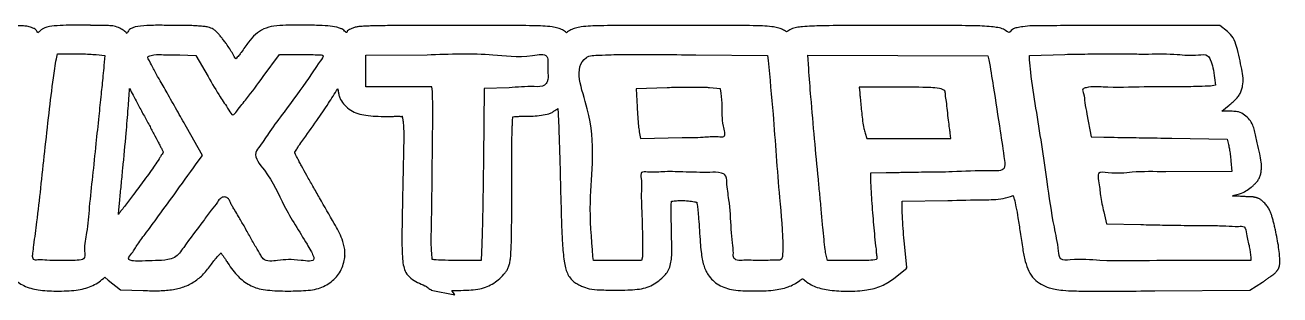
# Model space of a CAD drawing. Extents: x 3 to 110, y 3 to 131.
# Drawn here: x 47.33 to 72.89, y 45.53 to 51.03 of the extents above; entities that cross this region are included whole.
import ezdxf

# ---------------------------------------------------------------- set-up
doc = ezdxf.new("R2010")
doc.units = 0
doc.layers.add('engravings', color=7, linetype='CONTINUOUS')

msp = doc.modelspace()

# ---------------------------------------------------------------- linework, layer by layer
at = {"layer": 'engravings', "color": 1}
for p, q in [((47.517512, 50.95559), (47.513896, 50.95559)), ((48.667312, 51.028454), (48.502982, 51.024318)), ((48.667312, 51.018635), (48.667312, 51.028454)), ((48.667312, 51.028454), (48.667312, 51.028454)), ((56.120606, 51.021736), (55.926817, 51.021736)), ((71.667459, 51.0176), (69.585416, 51.0176)), ((71.820423, 50.899263), (71.667459, 51.0176)), ((47.96968, 50.338574), (47.995519, 50.44451)), ((47.995519, 50.44451), (48.298861, 50.44451)), ((47.995519, 50.44451), (47.995519, 50.44451)), ((48.778935, 50.425907), (48.956184, 50.408336)), ((48.956184, 50.408336), (48.939132, 50.206798)), ((50.484772, 50.421256), (50.813435, 50.410921)), ((50.813435, 50.410921), (51.059415, 49.982005)), ((52.181828, 49.977873), (52.51514, 50.430556)), ((52.51514, 50.430556), (52.946122, 50.430556)), ((52.51514, 50.430556), (52.51514, 50.430556)), ((54.270071, 50.416605), (55.519608, 50.422807)), ((54.270071, 50.091043), (54.270071, 50.416605)), ((55.519608, 50.422807), (55.519608, 50.422807)), ((59.219642, 50.423322), (59.219642, 50.423838)), ((59.219642, 50.423838), (59.219642, 50.423838)), ((60.995242, 50.422288), (62.45045, 50.408852)), ((62.45045, 50.408852), (62.465436, 50.307051)), ((63.275207, 50.417639), (65.109203, 50.410921)), ((63.292259, 50.141687), (63.275207, 50.417639)), ((63.275207, 50.417639), (63.275207, 50.417639)), ((65.109203, 50.410921), (66.943715, 50.403169)), ((66.943715, 50.403169), (66.963353, 50.31842)), ((67.788625, 50.410403), (68.507445, 50.431591)), ((67.788625, 50.322037), (67.788625, 50.410403)), ((69.268638, 50.440375), (69.268638, 50.440375)), ((70.216386, 50.436758), (70.216386, 50.437793)), ((54.270071, 49.766), (54.270071, 50.091043)), ((71.559972, 49.951517), (71.575993, 49.803721)), ((49.461581, 49.737059), (49.461581, 49.737059)), ((54.942382, 49.766), (54.270071, 49.766)), ((55.614175, 49.766), (54.942382, 49.766)), ((55.630712, 49.670914), (55.614175, 49.766)), ((56.685944, 49.732408), (56.668892, 48.312858)), ((57.193407, 49.749979), (56.685944, 49.732408)), ((60.411814, 49.749979), (59.77878, 49.729826)), ((59.77878, 49.729826), (59.796867, 49.360856)), ((60.924963, 49.758247), (60.924963, 49.758247)), ((61.494436, 49.730342), (61.269644, 49.749979)), ((61.508391, 49.641976), (61.494436, 49.730342)), ((64.31907, 49.765481), (64.330955, 49.645074)), ((64.973294, 49.765481), (64.31907, 49.765481)), ((64.31907, 49.765481), (64.31907, 49.765481)), ((71.575993, 49.803721), (71.475739, 49.785118)), ((71.705183, 49.276105), (71.854527, 49.394445)), ((68.959615, 49.209443), (69.042814, 48.747457)), ((50.944695, 48.371251), (50.618098, 48.948477)), ((59.841825, 48.853393), (59.869731, 48.712834)), ((64.439476, 48.827038), (64.479267, 48.718517)), ((66.18924, 48.718517), (66.174254, 48.824453)), ((59.869731, 48.712834), (60.714641, 48.732987)), ((64.479267, 48.718517), (65.334512, 48.718517)), ((65.334512, 48.718517), (66.18924, 48.718517)), ((69.042814, 48.747457), (69.302746, 48.743837)), ((70.688191, 48.722134), (71.813186, 48.704565)), ((71.813186, 48.704565), (71.843158, 48.591392)), ((50.819637, 48.198653), (50.944695, 48.371251)), ((71.891736, 48.262214), (71.910339, 48.045689)), ((64.868908, 48.015201), (64.551615, 48.011066)), ((64.551615, 48.011066), (64.551615, 47.8426)), ((71.910339, 48.045689), (70.563652, 48.035871)), ((55.02558, 47.751134), (55.02558, 47.747001)), ((65.19447, 47.441077), (66.125679, 47.452443)), ((65.19447, 47.349092), (65.19447, 47.441077)), ((69.300163, 47.21835), (69.355456, 46.978056)), ((69.355456, 46.978056), (70.054638, 46.961519)), ((56.635819, 46.561025), (56.620317, 46.228229)), ((65.290069, 46.08922), (65.236843, 46.63079)), ((53.845293, 46.446304), (53.845293, 46.449405)), ((53.845293, 46.340368), (53.845293, 46.343469)), ((57.228549, 46.389977), (57.228549, 46.393078)), ((58.912167, 46.228229), (58.897697, 46.308329)), ((59.905905, 46.301612), (59.888849, 46.228229)), ((63.672597, 46.228229), (63.646761, 46.334684)), ((72.29481, 46.291793), (72.29481, 46.228229)), ((72.881854, 46.331065), (72.881854, 46.334684)), ((55.627095, 46.250452), (55.626579, 46.250452)), ((56.620317, 46.228229), (56.138174, 46.229264)), ((59.399992, 46.228229), (58.912167, 46.228229)), ((59.888849, 46.228229), (59.399992, 46.228229)), ((64.176444, 46.228229), (63.672597, 46.228229)), ((65.026521, 45.863395), (65.290069, 46.073199)), ((65.290069, 46.073199), (65.285937, 46.08922)), ((65.285937, 46.08922), (65.290069, 46.08922)), ((72.29481, 46.228229), (70.383299, 46.228229)), ((72.828112, 46.013771), (72.828112, 46.017907)), ((48.927247, 45.86081), (48.957219, 45.8882)), ((48.957219, 45.8882), (49.025947, 45.830323)), ((49.025947, 45.830323), (49.274512, 45.631366)), ((72.277758, 45.620516), (72.533038, 45.789497)), ((72.533038, 45.789497), (72.537174, 45.789497)), ((49.274512, 45.631366), (49.740116, 45.615865)), ((55.475684, 45.715083), (55.482918, 45.707331)), ((55.482918, 45.707331), (55.487051, 45.710948)), ((55.604875, 45.626199), (56.087015, 45.526464)), ((56.087015, 45.526464), (56.021387, 45.617931)), ((58.664636, 45.706815), (58.664636, 45.703714)), ((70.34196, 45.608631), (72.277758, 45.620516))]:
    msp.add_line(p, q, dxfattribs=at)
for points, knots in [([(47.513896, 50.95559), (47.481833, 50.970746), (47.422071, 50.998996), (47.319584, 51.009679), (47.205593, 51.013643), (47.063262, 51.020516), (46.887355, 51.021101), (46.673065, 51.021211), (46.454668, 51.021444), (46.259967, 51.019081), (46.112574, 51.012684), (45.994671, 50.993247), (45.897918, 50.960729), (45.822936, 50.920228), (45.768995, 50.878573), (45.732372, 50.834545), (45.698089, 50.788953), (45.656373, 50.739227), (45.610619, 50.680597), (45.541013, 50.588431), (45.447643, 50.456886), (45.329583, 50.28504), (45.216303, 50.113153), (45.112054, 49.958061), (45.020187, 49.830247), (44.963037, 49.751998), (44.936274, 49.715356)], [0, 0, 0, 0, 0.10556, 0.196754, 0.305825, 0.448633, 0.623843, 0.833561, 1.091509, 1.278991, 1.417786, 1.533689, 1.636269, 1.722412, 1.78839, 1.83918, 1.893627, 1.959618, 2.033799, 2.116733, 2.306087, 2.517668, 2.742187, 2.92366, 3.07823, 3.214355, 3.214355, 3.214355, 3.214355]), ([(47.594511, 50.871873), (47.587638, 50.881478), (47.573716, 50.900933), (47.551951, 50.933001), (47.529598, 50.947663), (47.517512, 50.95559)], [0, 0, 0, 0, 0.035521, 0.071943, 0.114821, 0.114821, 0.114821, 0.114821]), ([(48.502982, 51.024318), (48.39243, 51.025026), (48.199568, 51.026262), (47.942365, 51.015263), (47.774314, 50.994344), (47.680416, 50.948433), (47.637857, 50.909957), (47.609038, 50.884636), (47.594511, 50.871873)], [0, 0, 0, 0, 0.3313, 0.577965, 0.775157, 0.831069, 0.888216, 0.946291, 0.946291, 0.946291, 0.946291]), ([(51.622689, 50.338058), (51.602884, 50.37247), (51.563144, 50.441518), (51.500389, 50.544026), (51.438861, 50.634187), (51.381777, 50.711628), (51.332891, 50.775834), (51.292219, 50.824652), (51.26075, 50.860092), (51.238177, 50.884563), (51.214966, 50.906869), (51.189958, 50.928781), (51.158212, 50.950132), (51.114913, 50.969381), (51.068354, 50.987316), (51.020131, 50.994563), (50.973884, 50.997763), (50.922791, 51.004386), (50.864534, 51.009294), (50.77425, 51.015812), (50.646805, 51.018478), (50.479698, 51.02157), (50.243592, 51.021097), (49.975718, 51.027261), (49.70086, 51.011351), (49.52538, 50.989224), (49.444864, 50.924748), (49.426947, 50.900511), (49.408037, 50.849604), (49.398865, 50.863464), (49.39835, 50.866404), (49.379556, 50.890194), (49.325732, 50.929448), (49.23424, 50.983119), (49.12037, 51.01525), (48.988749, 51.017168), (48.838639, 51.019237), (48.726899, 51.018844), (48.667312, 51.018635)], [0, 0, 0, 0, 0.119114, 0.239, 0.360476, 0.446433, 0.527609, 0.602536, 0.636979, 0.669798, 0.702376, 0.733512, 0.769469, 0.816602, 0.875438, 0.918395, 0.962245, 1.014568, 1.072866, 1.137625, 1.286087, 1.455166, 1.638987, 1.994782, 2.256081, 2.47168, 2.508921, 2.548123, 2.588723, 2.591608, 2.594612, 2.597567, 2.680888, 2.793166, 2.914691, 3.030367, 3.18679, 3.365508, 3.365508, 3.365508, 3.365508]), ([(55.926817, 51.021736), (55.696019, 51.021514), (55.290837, 51.021124), (54.771456, 51.018561), (54.442026, 51.012395), (54.25532, 51.006294), (54.157143, 50.999314), (54.075989, 50.989261), (54.005373, 50.969621), (53.948252, 50.941316), (53.907002, 50.922672), (53.891534, 50.901516), (53.89016, 50.889819), (53.871723, 50.856968), (53.821063, 50.942498), (53.754602, 50.957934), (53.64655, 50.997272), (53.484031, 51.014149), (53.244138, 51.025838), (52.95783, 51.024635), (52.667566, 51.027485), (52.408122, 51.017016), (52.194066, 50.959806), (52.016437, 50.844355), (51.87246, 50.670731), (51.769019, 50.51977), (51.693235, 50.415083), (51.654785, 50.371707), (51.633032, 50.348901), (51.622689, 50.338058)], [0, 0, 0, 0, 0.692396, 1.215551, 1.558129, 1.680839, 1.775926, 1.853295, 1.926037, 1.993855, 2.04599, 2.057818, 2.069828, 2.081426, 2.158626, 2.234768, 2.31138, 2.493702, 2.725662, 3.031128, 3.352518, 3.59698, 3.807971, 4.008853, 4.221224, 4.4797, 4.558892, 4.608489, 4.653447, 4.653447, 4.653447, 4.653447]), ([(58.362328, 50.872392), (58.335055, 50.892374), (58.279834, 50.932831), (58.179159, 50.972646), (57.980181, 51.007524), (57.605247, 51.017204), (56.956309, 51.02351), (56.434858, 51.022403), (56.120606, 51.021736)], [0, 0, 0, 0, 0.101109, 0.204719, 0.321107, 0.705533, 1.327002, 2.269558, 2.269558, 2.269558, 2.269558]), ([(62.841126, 50.887378), (62.813237, 50.90576), (62.756565, 50.943116), (62.655142, 50.978415), (62.456366, 51.009161), (62.082965, 51.017786), (61.437591, 51.0235), (60.604792, 51.020518), (59.770624, 51.02402), (59.120689, 51.015941), (58.744946, 51.008521), (58.546024, 50.97186), (58.445366, 50.932422), (58.389736, 50.892205), (58.362328, 50.872392)], [0, 0, 0, 0, 0.0999, 0.203006, 0.318918, 0.702207, 1.321148, 2.256353, 3.200283, 3.822824, 4.208402, 4.323976, 4.428125, 4.529264, 4.529264, 4.529264, 4.529264]), ([(69.585416, 51.0176), (69.274824, 51.019125), (68.758269, 51.021661), (68.114071, 51.012402), (67.742052, 51.016807), (67.541792, 50.972963), (67.442777, 50.962571), (67.378032, 50.859105), (67.354335, 50.885635), (67.352943, 50.886693), (67.318679, 50.902266), (67.259333, 50.951722), (67.140621, 50.978503), (66.935076, 51.006506), (66.561175, 51.01662), (65.925602, 51.018978), (65.105196, 51.016867), (64.280092, 51.018663), (63.633638, 51.017194), (63.253496, 51.00546), (63.046661, 50.981116), (62.932648, 50.951739), (62.871736, 50.908904), (62.841126, 50.887378)], [0, 0, 0, 0, 0.931828, 1.549754, 1.932162, 2.048757, 2.152449, 2.254221, 2.256287, 2.257664, 2.259439, 2.368796, 2.484067, 2.617021, 2.99359, 3.602052, 4.525932, 5.453962, 6.077166, 6.46635, 6.592611, 6.702869, 6.814253, 6.814253, 6.814253, 6.814253]), ([(71.854527, 49.394445), (71.876718, 49.412108), (71.919929, 49.446501), (71.980472, 49.50218), (72.035022, 49.562118), (72.080041, 49.630815), (72.11296, 49.707014), (72.136485, 49.813786), (72.145073, 49.955989), (72.111233, 50.144429), (72.064014, 50.357024), (72.016503, 50.572696), (71.949617, 50.769479), (71.862075, 50.857421), (71.820423, 50.899263)], [0, 0, 0, 0, 0.085064, 0.165639, 0.24655, 0.327546, 0.410931, 0.493972, 0.654537, 0.834364, 1.065981, 1.307647, 1.50042, 1.675393, 1.675393, 1.675393, 1.675393]), ([(48.298861, 50.44451), (48.357851, 50.443874), (48.474357, 50.442617), (48.634493, 50.43706), (48.735391, 50.42927), (48.778935, 50.425907)], [0, 0, 0, 0, 0.17698, 0.349544, 0.480552, 0.480552, 0.480552, 0.480552]), ([(52.946122, 50.430556), (53.021117, 50.430749), (53.151247, 50.431085), (53.283827, 50.420331), (53.436657, 50.421712), (53.249955, 50.164126), (53.057906, 49.860328), (52.671514, 49.345314), (52.337853, 48.893719), (52.161289, 48.620245), (51.957765, 48.360319), (52.352504, 47.93412), (52.587752, 47.320444), (52.947085, 46.7807), (53.14653, 46.437204), (53.194462, 46.345773), (53.24613, 46.189784), (52.803039, 46.258784), (52.574452, 46.244353), (52.212849, 46.194225), (52.115406, 46.368021), (52.025237, 46.512154), (51.914567, 46.713869), (51.797346, 46.923869), (51.694852, 47.103793), (51.616648, 47.231798), (51.562516, 47.317475), (51.526043, 47.380495), (51.502769, 47.445638), (51.4651, 47.507087), (51.38645, 47.532892), (51.303053, 47.49998), (51.234322, 47.387666), (51.110639, 47.239917), (50.886648, 46.92408), (50.637391, 46.615188), (50.42629, 46.292036), (50.201645, 46.231394), (49.982303, 46.226729), (49.749413, 46.217069), (49.582738, 46.211538), (49.495456, 46.228197), (49.460818, 46.235876), (49.418178, 46.275166), (49.534427, 46.390211), (49.607149, 46.549786), (49.802068, 46.794208), (50.049522, 47.135924), (50.399423, 47.615133), (50.66882, 47.989224), (50.819637, 48.198653)], [0, 0, 0, 0, 0.219066, 0.380124, 0.448896, 0.575887, 1.005197, 1.850463, 2.342238, 2.703417, 2.856319, 3.254123, 4.084726, 4.99788, 5.149428, 5.265227, 5.321595, 5.586166, 6.064392, 6.357873, 6.448073, 6.63454, 6.877334, 7.134162, 7.357258, 7.498308, 7.583934, 7.66176, 7.715366, 7.792453, 7.868283, 7.942318, 8.04304, 8.252498, 8.525344, 9.196773, 9.477678, 9.617605, 9.872299, 10.137887, 10.318301, 10.368014, 10.404976, 10.423325, 10.529286, 10.748365, 11.036212, 11.423264, 12.032683, 12.807777, 12.807777, 12.807777, 12.807777]), ([(50.618098, 48.948477), (50.55305, 49.063769), (50.421723, 49.296536), (50.235385, 49.624285), (50.079429, 49.902905), (49.94772, 50.123439), (49.892662, 50.261178), (49.804857, 50.379343), (49.955023, 50.432951), (50.155399, 50.421526), (50.356285, 50.421361), (50.484772, 50.421256)], [0, 0, 0, 0, 0.397398, 0.802314, 1.127214, 1.366213, 1.545867, 1.627521, 1.703397, 1.915209, 2.291114, 2.291114, 2.291114, 2.291114]), ([(55.519608, 50.422807), (55.982709, 50.440006), (56.726129, 50.467617), (57.424922, 50.349496), (57.972633, 50.467505), (57.982622, 50.225928), (57.97876, 50.067448), (57.992493, 49.898691), (57.889941, 49.762668), (57.59005, 49.784206), (57.357627, 49.76415), (57.193407, 49.749979)], [0, 0, 0, 0, 1.339689, 2.150615, 2.441396, 2.563342, 2.777494, 2.954482, 3.040417, 3.252621, 3.763576, 3.763576, 3.763576, 3.763576]), ([(58.897697, 46.308329), (58.868441, 46.683362), (58.788842, 47.703743), (59.039024, 48.89787), (58.46945, 50.197302), (58.838418, 50.410606), (58.997733, 50.410946), (59.132525, 50.418464), (59.219642, 50.423322)], [0, 0, 0, 0, 1.108279, 3.015382, 4.060058, 4.115995, 4.260378, 4.524204, 4.524204, 4.524204, 4.524204]), ([(59.219642, 50.423838), (59.356416, 50.425902), (59.687567, 50.430898), (60.279472, 50.428034), (60.73455, 50.424381), (60.995242, 50.422288)], [0, 0, 0, 0, 0.410362, 0.993546, 1.775654, 1.775654, 1.775654, 1.775654]), ([(68.507445, 50.431591), (68.578648, 50.43327), (68.7357, 50.436974), (68.989449, 50.439386), (69.171979, 50.440032), (69.268638, 50.440375)], [0, 0, 0, 0, 0.213667, 0.47128, 0.761261, 0.761261, 0.761261, 0.761261]), ([(69.268638, 50.440375), (69.372196, 50.440456), (69.582336, 50.440619), (69.898255, 50.439414), (70.11061, 50.437641), (70.216386, 50.436758)], [0, 0, 0, 0, 0.310672, 0.630421, 0.94776, 0.94776, 0.94776, 0.94776]), ([(70.216386, 50.437793), (70.412977, 50.440331), (70.755601, 50.444755), (71.130276, 50.393403), (71.408748, 50.447047), (71.487677, 50.297912), (71.529989, 50.147624), (71.549429, 50.020472), (71.559972, 49.951517)], [0, 0, 0, 0, 0.580962, 1.012517, 1.201692, 1.298781, 1.474202, 1.682051, 1.682051, 1.682051, 1.682051]), ([(48.939132, 50.206798), (48.932294, 50.134941), (48.913648, 49.938989), (48.877897, 49.593861), (48.829922, 49.133755), (48.770813, 48.576171), (48.709037, 47.956477), (48.638594, 47.358775), (48.608668, 46.833169), (48.519478, 46.520031), (48.566738, 46.269857), (48.43727, 46.230017), (48.273125, 46.23327), (48.040704, 46.228758), (47.793303, 46.225225), (47.633562, 46.248157), (47.510001, 46.23123), (47.480678, 46.303797), (47.495521, 46.401501), (47.524091, 46.644003), (47.584778, 47.086085), (47.656237, 47.722164), (47.734661, 48.461666), (47.818487, 49.211913), (47.892609, 49.842404), (47.949745, 50.210238), (47.96968, 50.338574)], [0, 0, 0, 0, 0.216544, 0.590506, 1.040952, 1.604146, 2.273663, 2.904581, 3.425451, 3.806472, 3.965203, 4.021008, 4.17823, 4.468302, 4.717682, 4.904166, 4.988117, 5.027823, 5.115643, 5.283954, 5.760787, 6.453894, 7.204233, 7.99168, 8.718753, 9.108356, 9.108356, 9.108356, 9.108356]), ([(62.465436, 50.307051), (62.500649, 49.9425), (62.590629, 49.010966), (62.666208, 47.733754), (62.774872, 46.770946), (62.761936, 46.362013), (62.758753, 46.281358), (62.714236, 46.229825), (62.605886, 46.243261), (62.44927, 46.225892), (62.209838, 46.226304), (61.996531, 46.239482), (61.827202, 46.222094), (61.751053, 46.287731), (61.764859, 46.418808), (61.731096, 46.607262), (61.710767, 46.973749), (61.685065, 47.396473), (61.623996, 47.74242), (61.620086, 47.971556), (61.46237, 48.033197), (61.175952, 48.017784), (60.779061, 48.034477), (60.341268, 48.046083), (60.093357, 48.017154), (59.857279, 48.0512), (59.897929, 47.817533), (59.873792, 47.570965), (59.89779, 47.18022), (59.904674, 46.801642), (59.913602, 46.506038), (59.907762, 46.350927), (59.905905, 46.301612)], [0, 0, 0, 0, 1.098131, 2.806039, 3.850378, 3.977129, 4.046538, 4.083939, 4.166393, 4.342201, 4.573922, 4.871609, 5.002911, 5.051432, 5.150792, 5.362526, 5.640963, 6.246208, 6.606013, 6.761121, 6.837532, 7.076087, 7.624358, 8.040642, 8.34327, 8.467199, 8.590652, 8.890666, 9.302662, 9.721383, 10.039032, 10.187103, 10.187103, 10.187103, 10.187103]), ([(63.646761, 46.334684), (63.640242, 46.373793), (63.622362, 46.481065), (63.602316, 46.672483), (63.577974, 46.92607), (63.551934, 47.228046), (63.521716, 47.553427), (63.473307, 48.0512), (63.410516, 48.717791), (63.343392, 49.47029), (63.306935, 49.948983), (63.292259, 50.141687)], [0, 0, 0, 0, 0.118925, 0.326204, 0.577109, 0.883279, 1.235449, 1.55746, 2.383636, 3.244083, 3.823863, 3.823863, 3.823863, 3.823863]), ([(66.963353, 50.31842), (66.992761, 50.141655), (67.073081, 49.658874), (67.17556, 48.95361), (67.261869, 48.442892), (67.303287, 48.044778), (66.766978, 48.068287), (66.310776, 48.032189), (65.67648, 48.028293), (65.231279, 48.019953), (64.969332, 48.016518), (64.868908, 48.015201)], [0, 0, 0, 0, 0.539798, 1.474299, 2.076344, 2.231177, 2.498719, 3.292719, 3.855167, 4.33917, 4.640089, 4.640089, 4.640089, 4.640089]), ([(70.383299, 46.228229), (69.986511, 46.219562), (69.383614, 46.206391), (68.792088, 46.266046), (68.402081, 46.218599), (68.372527, 46.557434), (68.260257, 47.037161), (68.124707, 48.040994), (67.963256, 49.080746), (67.829597, 49.907898), (67.796977, 50.237613), (67.788625, 50.322037)], [0, 0, 0, 0, 1.160249, 1.762937, 1.955172, 2.119965, 2.618143, 3.558749, 5.072014, 5.811535, 6.066061, 6.066061, 6.066061, 6.066061]), ([(51.059415, 49.982005), (51.142257, 49.835265), (51.279484, 49.59219), (51.436326, 49.377211), (51.560208, 49.154695), (51.700742, 49.353717), (51.889451, 49.572472), (52.067705, 49.819633), (52.181828, 49.977873)], [0, 0, 0, 0, 0.487126, 0.806919, 0.933926, 1.044961, 1.362605, 1.927861, 1.927861, 1.927861, 1.927861]), ([(49.461581, 49.737059), (49.484657, 49.691231), (49.534504, 49.59224), (49.623444, 49.419781), (49.731574, 49.223163), (49.847248, 49.013488), (49.95173, 48.818879), (50.028803, 48.67088), (50.081523, 48.567412), (50.114235, 48.503955), (50.133535, 48.463442), (50.142932, 48.444034), (50.144606, 48.441633), (50.152175, 48.426117), (50.114702, 48.397295), (50.096897, 48.34944), (50.04432, 48.272704), (49.972369, 48.163224), (49.870787, 48.018982), (49.727098, 47.820153), (49.561202, 47.596939), (49.384172, 47.365113), (49.28006, 47.229931), (49.232137, 47.167707)], [0, 0, 0, 0, 0.153931, 0.332502, 0.582086, 0.827053, 1.050906, 1.244728, 1.327593, 1.39935, 1.458738, 1.462527, 1.463802, 1.46753, 1.512814, 1.567612, 1.631155, 1.785676, 1.964364, 2.158912, 2.522154, 2.798413, 3.03403, 3.03403, 3.03403, 3.03403]), ([(49.232137, 47.167707), (49.241043, 47.26093), (49.25988, 47.458088), (49.291345, 47.769962), (49.336702, 48.229091), (49.386048, 48.754343), (49.431399, 49.298919), (49.452352, 49.60309), (49.461581, 49.737059)], [0, 0, 0, 0, 0.280942, 0.594166, 0.940371, 1.665035, 2.176842, 2.5797, 2.5797, 2.5797, 2.5797]), ([(53.845293, 46.449405), (53.829355, 46.522717), (53.788421, 46.711011), (53.586099, 47.053397), (53.385465, 47.408489), (53.197052, 47.73544), (53.074725, 47.952935), (52.982786, 48.119707), (52.919799, 48.237885), (52.881303, 48.31164), (52.855561, 48.36307), (52.839535, 48.394434), (52.832859, 48.40959), (52.819295, 48.430197), (52.856053, 48.473026), (52.890691, 48.551276), (53.04792, 48.75855), (53.255492, 49.053578), (53.501375, 49.41116), (53.637808, 49.63053), (53.699563, 49.729826)], [0, 0, 0, 0, 0.223961, 0.575225, 1.179595, 1.45311, 1.706482, 1.928347, 2.024323, 2.108304, 2.177752, 2.197274, 2.213435, 2.228368, 2.265855, 2.353214, 2.503608, 3.025743, 3.45014, 3.801094, 3.801094, 3.801094, 3.801094]), ([(53.699563, 49.729826), (53.703817, 49.705321), (53.712334, 49.656256), (53.726642, 49.582257), (53.764666, 49.489082), (53.842384, 49.387058), (53.961714, 49.286899), (54.110361, 49.218849), (54.282525, 49.183658), (54.481087, 49.167187), (54.660255, 49.164675), (54.803787, 49.166527), (54.893452, 49.16874), (54.951102, 49.169663), (54.987405, 49.166605), (54.998659, 49.16743), (55.014808, 49.161816), (55.007834, 49.168775), (55.010089, 49.173043), (55.012561, 49.166823), (55.018089, 49.165883), (55.015623, 49.162078), (55.006351, 49.168196), (55.019029, 49.147372), (55.019499, 49.132963), (55.030728, 49.087142), (55.036587, 49.014278), (55.043872, 48.897274), (55.045541, 48.72302), (55.041307, 48.478344), (55.033935, 48.151329), (55.028968, 47.905826), (55.025275, 47.766425), (55.025611, 47.75747), (55.025591, 47.753286), (55.02558, 47.751134)], [0, 0, 0, 0, 0.07465, 0.149464, 0.225543, 0.37438, 0.529033, 0.688844, 0.859011, 1.053713, 1.286147, 1.395732, 1.485415, 1.552829, 1.573891, 1.587742, 1.596416, 1.602967, 1.603927, 1.609047, 1.614387, 1.615394, 1.620859, 1.633055, 1.652436, 1.68059, 1.763604, 1.879045, 2.028674, 2.287749, 2.61244, 3.010206, 3.024528, 3.030623, 3.03708, 3.03708, 3.03708, 3.03708]), ([(55.626579, 46.250452), (55.621165, 46.30789), (55.599038, 46.542664), (55.617463, 47.101609), (55.620571, 47.883111), (55.631896, 48.696413), (55.638935, 49.278864), (55.632629, 49.579478), (55.630712, 49.670914)], [0, 0, 0, 0, 0.172998, 0.707121, 1.673959, 2.519245, 3.146893, 3.421248, 3.421248, 3.421248, 3.421248]), ([(60.924963, 49.758247), (60.870471, 49.75806), (60.758024, 49.757672), (60.58696, 49.754972), (60.470421, 49.75165), (60.411814, 49.749979)], [0, 0, 0, 0, 0.163477, 0.337342, 0.513234, 0.513234, 0.513234, 0.513234]), ([(60.714641, 48.732987), (60.860113, 48.733693), (61.109825, 48.734906), (61.366234, 48.767663), (61.627499, 48.731201), (61.51384, 49.073134), (61.544481, 49.320781), (61.518726, 49.549989), (61.508391, 49.641976)], [0, 0, 0, 0, 0.426722, 0.73249, 0.850998, 1.062363, 1.465722, 1.736117, 1.736117, 1.736117, 1.736117]), ([(61.269644, 49.749979), (61.242219, 49.751679), (61.175635, 49.755805), (61.060671, 49.757672), (60.973203, 49.758043), (60.924963, 49.758247)], [0, 0, 0, 0, 0.082424, 0.200114, 0.344843, 0.344843, 0.344843, 0.344843]), ([(64.330955, 49.645074), (64.334306, 49.611474), (64.342602, 49.528278), (64.356504, 49.390164), (64.370962, 49.230855), (64.38988, 49.072915), (64.410081, 48.937613), (64.431079, 48.858627), (64.439476, 48.827038)], [0, 0, 0, 0, 0.1013, 0.250825, 0.416449, 0.581114, 0.728163, 0.826163, 0.826163, 0.826163, 0.826163]), ([(66.174254, 48.824453), (66.169793, 48.858423), (66.158108, 48.947394), (66.140109, 49.100916), (66.11811, 49.281104), (66.100453, 49.457499), (66.074782, 49.584471), (66.075709, 49.709635), (65.865691, 49.753787), (65.527094, 49.760299), (65.192092, 49.763434), (64.973294, 49.765481)], [0, 0, 0, 0, 0.102797, 0.269237, 0.463299, 0.6493, 0.794409, 0.866918, 0.986181, 1.327335, 1.969682, 1.969682, 1.969682, 1.969682]), ([(71.475739, 49.785118), (71.401859, 49.781817), (71.166512, 49.771301), (70.715553, 49.768417), (70.065108, 49.772191), (69.435499, 49.744387), (69.048496, 49.783262), (68.852584, 49.726207), (68.907127, 49.590862), (68.914048, 49.432943), (68.943129, 49.290307), (68.959615, 49.209443)], [0, 0, 0, 0, 0.221902, 0.706868, 1.35002, 2.189035, 2.533396, 2.607329, 2.695428, 2.880667, 3.123161, 3.123161, 3.123161, 3.123161]), ([(57.267305, 49.158283), (57.287829, 49.160317), (57.332253, 49.164718), (57.403257, 49.169104), (57.51972, 49.170863), (57.669419, 49.171187), (57.843174, 49.186812), (57.974508, 49.209044), (58.067081, 49.246031), (58.124906, 49.287799), (58.163964, 49.31375), (58.183528, 49.326749)], [0, 0, 0, 0, 0.061873, 0.133918, 0.213328, 0.411291, 0.582642, 0.736591, 0.80894, 0.879206, 0.94972, 0.94972, 0.94972, 0.94972]), ([(58.183528, 49.326749), (58.18473, 49.304779), (58.187159, 49.260401), (58.191468, 49.189459), (58.199093, 49.023955), (58.208872, 48.744449), (58.221982, 48.340862), (58.236193, 47.791678), (58.249691, 47.197824), (58.269746, 46.634687), (58.29774, 46.288612), (58.335264, 46.086263), (58.373051, 45.969012), (58.430037, 45.870545), (58.504611, 45.795873), (58.585316, 45.744804), (58.639257, 45.71897), (58.664636, 45.706815)], [0, 0, 0, 0, 0.066007, 0.133336, 0.213213, 0.563034, 0.972358, 1.424607, 2.211155, 2.754216, 3.115429, 3.251161, 3.370864, 3.483288, 3.589018, 3.68401, 3.768412, 3.768412, 3.768412, 3.768412]), ([(59.796867, 49.360856), (59.800823, 49.292699), (59.808313, 49.163683), (59.821638, 48.994224), (59.836058, 48.893628), (59.841825, 48.853393)], [0, 0, 0, 0, 0.204833, 0.387735, 0.50965, 0.50965, 0.50965, 0.50965]), ([(57.228549, 46.393078), (57.232465, 46.487289), (57.242407, 46.72648), (57.243263, 47.174838), (57.244062, 47.532385), (57.24405, 47.747661), (57.244049, 47.757824), (57.244075, 47.931039), (57.244327, 48.230528), (57.247288, 48.622593), (57.25199, 48.877801), (57.258153, 49.026911), (57.261935, 49.098265), (57.265649, 49.139772), (57.267305, 49.158283)], [0, 0, 0, 0, 0.282854, 0.718141, 1.344829, 1.355578, 1.363969, 1.375317, 1.875224, 2.262424, 2.551565, 2.640886, 2.710141, 2.765894, 2.765894, 2.765894, 2.765894]), ([(72.881854, 46.334684), (72.876504, 46.387673), (72.865127, 46.500339), (72.834516, 46.673285), (72.804259, 46.823501), (72.777116, 46.943529), (72.755977, 47.029271), (72.733545, 47.107533), (72.712745, 47.178686), (72.687689, 47.246394), (72.655245, 47.300696), (72.623013, 47.345285), (72.595153, 47.379884), (72.565193, 47.411306), (72.53372, 47.442288), (72.495, 47.471874), (72.46144, 47.49005), (72.434471, 47.500814), (72.420416, 47.506123), (72.406633, 47.511209), (72.395975, 47.512898), (72.388132, 47.513736), (72.379231, 47.516066), (72.368527, 47.517758), (72.356074, 47.520884), (72.338552, 47.524533), (72.314243, 47.524561), (72.28242, 47.525713), (72.231267, 47.526282), (72.156817, 47.532203), (72.054991, 47.53752), (71.980521, 47.541956), (71.938434, 47.542406), (71.934515, 47.54233), (71.881724, 47.542517), (72.106741, 47.593505), (72.183534, 47.640811), (72.289982, 47.705678), (72.355715, 47.764367), (72.404666, 47.813225), (72.44923, 47.870071), (72.483892, 47.937186), (72.505, 48.011084), (72.514354, 48.110812), (72.514127, 48.242914), (72.476081, 48.422159), (72.433432, 48.595239), (72.400752, 48.753664), (72.374841, 48.875643), (72.339099, 48.9933), (72.273003, 49.104564), (72.174282, 49.196043), (72.063818, 49.262595), (71.937927, 49.271687), (71.823349, 49.269357), (71.742056, 49.273999), (71.705183, 49.276105)], [0, 0, 0, 0, 0.159725, 0.33961, 0.526551, 0.619437, 0.708765, 0.791437, 0.863629, 0.931228, 1.007343, 1.052422, 1.096315, 1.140458, 1.182615, 1.228675, 1.286214, 1.29635, 1.31577, 1.331352, 1.340219, 1.348067, 1.354983, 1.367768, 1.380545, 1.3935, 1.421338, 1.453099, 1.48916, 1.574715, 1.677069, 1.794998, 1.79872, 1.803083, 1.806884, 1.951565, 2.090209, 2.224295, 2.290398, 2.358277, 2.430794, 2.50638, 2.583348, 2.65974, 2.806287, 2.977636, 3.207308, 3.341663, 3.462737, 3.581504, 3.709161, 3.845075, 3.983506, 4.084568, 4.217903, 4.328577, 4.328577, 4.328577, 4.328577]), ([(69.302746, 48.743837), (69.397792, 48.74236), (69.658761, 48.738304), (70.120578, 48.731203), (70.487345, 48.725343), (70.688191, 48.722134)], [0, 0, 0, 0, 0.285175, 0.783, 1.385616, 1.385616, 1.385616, 1.385616]), ([(71.843158, 48.591392), (71.849328, 48.562593), (71.863843, 48.494837), (71.879222, 48.384824), (71.887501, 48.303707), (71.891736, 48.262214)], [0, 0, 0, 0, 0.08834, 0.207832, 0.332966, 0.332966, 0.332966, 0.332966]), ([(56.668892, 48.312858), (56.665431, 48.05938), (56.659106, 47.596091), (56.649517, 47.012097), (56.639483, 46.681693), (56.635819, 46.561025)], [0, 0, 0, 0, 0.760508, 1.390003, 1.752171, 1.752171, 1.752171, 1.752171]), ([(64.551615, 47.8426), (64.556564, 47.734462), (64.569201, 47.458343), (64.608553, 47.018684), (64.638535, 46.651707), (64.670794, 46.414614), (64.66984, 46.332674), (64.693379, 46.258289), (64.594364, 46.229063), (64.4371, 46.23363), (64.280178, 46.230379), (64.176444, 46.228229)], [0, 0, 0, 0, 0.324852, 0.82947, 1.320539, 1.43974, 1.534051, 1.583221, 1.632248, 1.788511, 2.093273, 2.093273, 2.093273, 2.093273]), ([(70.563652, 48.035871), (70.329083, 48.04032), (69.925442, 48.047977), (69.533744, 47.982819), (69.159968, 48.055842), (69.212985, 47.782697), (69.230266, 47.546729), (69.276116, 47.331326), (69.300163, 47.21835)], [0, 0, 0, 0, 0.680867, 1.171618, 1.366386, 1.5152, 1.822012, 2.160422, 2.160422, 2.160422, 2.160422]), ([(55.02558, 47.747001), (55.021544, 47.55726), (55.014554, 47.228611), (55.007166, 46.803309), (55.008308, 46.496587), (55.015742, 46.276902), (55.036721, 46.112422), (55.086789, 45.97311), (55.186035, 45.858945), (55.325498, 45.777901), (55.425096, 45.736242), (55.475684, 45.715083)], [0, 0, 0, 0, 0.569356, 0.986176, 1.276058, 1.489442, 1.645453, 1.771858, 1.927843, 2.087253, 2.251797, 2.251797, 2.251797, 2.251797]), ([(66.125679, 47.452443), (66.370739, 47.458921), (66.744477, 47.468801), (67.196104, 47.467278), (67.387314, 47.530288), (67.455314, 47.552696)], [0, 0, 0, 0, 0.737807, 1.125222, 1.339034, 1.339034, 1.339034, 1.339034]), ([(67.455314, 47.552696), (67.457666, 47.546368), (67.462398, 47.533636), (67.470798, 47.512087), (67.489735, 47.442654), (67.518595, 47.303818), (67.559585, 47.076022), (67.602645, 46.789289), (67.644449, 46.491679), (67.695858, 46.224599), (67.763362, 46.012417), (67.875044, 45.848932), (68.024331, 45.738628), (68.172835, 45.675758), (68.321744, 45.636515), (68.49379, 45.616368), (68.744076, 45.605943), (69.117346, 45.602708), (69.663223, 45.604061), (70.09084, 45.60694), (70.34196, 45.608631)], [0, 0, 0, 0, 0.020259, 0.040754, 0.069334, 0.235919, 0.466052, 0.763617, 1.105744, 1.367407, 1.579508, 1.769117, 1.950408, 2.128353, 2.25009, 2.411323, 2.646724, 3.00153, 3.531026, 4.284399, 4.284399, 4.284399, 4.284399]), ([(58.664636, 45.703714), (58.717028, 45.684409), (58.838167, 45.639772), (59.077324, 45.626189), (59.33818, 45.623474), (59.592182, 45.624717), (59.793135, 45.636735), (59.96435, 45.666619), (60.113337, 45.726299), (60.241294, 45.815704), (60.348535, 45.907221), (60.429987, 46.011561), (60.47743, 46.127444), (60.500931, 46.26239), (60.505644, 46.423668), (60.503229, 46.628524), (60.497961, 46.786464), (60.497, 46.880466), (60.497393, 46.890626), (60.495027, 46.984864), (60.492703, 47.133085), (60.49115, 47.311309), (60.495441, 47.402572), (60.497082, 47.437457)], [0, 0, 0, 0, 0.166728, 0.385501, 0.711532, 0.95184, 1.146844, 1.315091, 1.471084, 1.623696, 1.781487, 1.892646, 2.017287, 2.152716, 2.301537, 2.500709, 2.767392, 2.775586, 2.782689, 2.797883, 3.058282, 3.227583, 3.332339, 3.332339, 3.332339, 3.332339]), ([(60.497082, 47.437457), (60.515843, 47.439621), (60.567097, 47.445531), (60.658754, 47.452395), (60.755073, 47.451041), (60.840169, 47.44497), (60.904047, 47.43852), (60.955072, 47.425475), (60.989755, 47.424386), (61.006062, 47.412349), (61.014752, 47.418074), (61.011896, 47.40228), (61.017518, 47.389706), (61.024218, 47.333584), (61.038944, 47.233799), (61.05198, 47.058312), (61.066464, 46.8408), (61.080705, 46.615455), (61.09919, 46.419308), (61.119861, 46.264215), (61.149432, 46.136601), (61.191149, 46.028773), (61.250466, 45.922497), (61.336705, 45.819318), (61.457345, 45.72646), (61.603129, 45.66207), (61.771397, 45.626748), (61.965877, 45.609892), (62.235642, 45.605776), (62.544475, 45.611996), (62.865251, 45.672279), (63.044686, 45.765825), (63.128626, 45.832728), (63.147884, 45.842006), (63.165095, 45.862345), (63.179169, 45.845962), (63.192649, 45.839183), (63.268694, 45.774259), (63.437793, 45.674437), (63.746187, 45.611429), (64.096845, 45.598403), (64.451384, 45.61396), (64.778378, 45.691599), (64.945629, 45.807392), (65.026521, 45.863395)], [0, 0, 0, 0, 0.056659, 0.154783, 0.275506, 0.345254, 0.410616, 0.468318, 0.501079, 0.516847, 0.518816, 0.527892, 0.54327, 0.571164, 0.685639, 0.857093, 1.092644, 1.342237, 1.533653, 1.683771, 1.811336, 1.925648, 2.02942, 2.175272, 2.325782, 2.482142, 2.648996, 2.839309, 3.067088, 3.458112, 3.765585, 4.035383, 4.059431, 4.081866, 4.103922, 4.119502, 4.134776, 4.150986, 4.415656, 4.715825, 5.083268, 5.467559, 5.78025, 6.073148, 6.073148, 6.073148, 6.073148]), ([(65.236843, 46.63079), (65.229613, 46.714578), (65.214902, 46.885067), (65.199838, 47.124559), (65.196114, 47.280328), (65.19447, 47.349092)], [0, 0, 0, 0, 0.252299, 0.51337, 0.719707, 0.719707, 0.719707, 0.719707]), ([(70.054638, 46.961519), (70.203328, 46.958145), (70.517848, 46.951007), (70.980531, 46.944073), (71.407598, 46.937729), (71.765299, 46.941168), (71.988915, 46.916881), (72.191919, 46.934653), (72.209859, 46.713034), (72.270505, 46.528612), (72.287349, 46.364486), (72.29481, 46.291793)], [0, 0, 0, 0, 0.446337, 0.944125, 1.385638, 1.735967, 1.994771, 2.106394, 2.256548, 2.527442, 2.742818, 2.742818, 2.742818, 2.742818]), ([(49.740116, 45.615865), (49.850694, 45.612767), (50.055288, 45.607037), (50.343741, 45.629502), (50.595314, 45.692585), (50.812306, 45.809106), (50.995588, 45.973696), (51.119836, 46.138847), (51.204681, 46.26015), (51.274115, 46.332399), (51.294097, 46.356129), (51.324493, 46.377697), (51.320335, 46.376796), (51.321954, 46.379977), (51.323852, 46.375741), (51.326484, 46.373988), (51.338117, 46.354142), (51.367038, 46.323689), (51.402818, 46.268349), (51.487483, 46.132993), (51.622463, 45.936358), (51.860917, 45.734329), (52.102605, 45.643712), (52.32453, 45.617843), (52.526316, 45.606137), (52.739201, 45.605957), (52.946353, 45.609147), (53.135722, 45.62223), (53.350191, 45.661811), (53.576871, 45.783727), (53.772864, 45.992527), (53.836013, 46.226488), (53.848044, 46.30341), (53.847704, 46.332094), (53.844504, 46.310954), (53.846058, 46.326216), (53.845133, 46.33238), (53.845237, 46.337571), (53.845293, 46.340368)], [0, 0, 0, 0, 0.331739, 0.613786, 0.865518, 1.104148, 1.34429, 1.600985, 1.713986, 1.803711, 1.867211, 1.869597, 1.871782, 1.872953, 1.87641, 1.879473, 1.883988, 1.941798, 2.008585, 2.079502, 2.422173, 2.719032, 3.002011, 3.18136, 3.388158, 3.608199, 3.819807, 4.009656, 4.177131, 4.471603, 4.757744, 5.045879, 5.076154, 5.085188, 5.094086, 5.102456, 5.109328, 5.117358, 5.117358, 5.117358, 5.117358]), ([(53.845293, 46.343469), (53.845766, 46.356527), (53.846663, 46.381256), (53.847136, 46.415574), (53.845865, 46.43677), (53.845293, 46.446304)], [0, 0, 0, 0, 0.039206, 0.074244, 0.10289, 0.10289, 0.10289, 0.10289]), ([(56.021387, 45.617931), (56.036269, 45.6179), (56.065798, 45.617838), (56.110584, 45.616764), (56.212359, 45.619383), (56.35996, 45.623445), (56.545849, 45.639976), (56.708294, 45.676819), (56.85085, 45.742999), (56.974378, 45.836114), (57.062368, 45.920858), (57.123076, 45.99297), (57.159061, 46.050128), (57.188675, 46.119377), (57.208171, 46.199275), (57.221626, 46.290123), (57.226123, 46.354995), (57.228549, 46.389977)], [0, 0, 0, 0, 0.044646, 0.088586, 0.134369, 0.350016, 0.531557, 0.693515, 0.847164, 0.999011, 1.155559, 1.212728, 1.281423, 1.35736, 1.437588, 1.527444, 1.632608, 1.632608, 1.632608, 1.632608]), ([(72.828112, 46.017907), (72.830419, 46.020477), (72.836538, 46.027291), (72.845582, 46.038488), (72.854288, 46.051049), (72.86034, 46.0631), (72.865821, 46.073458), (72.871009, 46.085693), (72.875468, 46.099529), (72.879236, 46.114768), (72.882573, 46.132563), (72.885729, 46.152825), (72.888239, 46.175758), (72.889584, 46.204671), (72.888724, 46.240816), (72.886036, 46.285264), (72.883273, 46.315523), (72.881854, 46.331065)], [0, 0, 0, 0, 0.01036, 0.027472, 0.043164, 0.056079, 0.067882, 0.078315, 0.095898, 0.111428, 0.125381, 0.150202, 0.172933, 0.194555, 0.236984, 0.281315, 0.328133, 0.328133, 0.328133, 0.328133]), ([(56.138174, 46.229264), (56.055927, 46.230313), (55.912458, 46.232144), (55.741406, 46.233875), (55.653917, 46.246562), (55.627095, 46.250452)], [0, 0, 0, 0, 0.246903, 0.430688, 0.511945, 0.511945, 0.511945, 0.511945]), ([(72.537174, 45.789497), (72.557123, 45.80275), (72.596309, 45.828783), (72.652609, 45.868118), (72.702598, 45.904974), (72.747731, 45.936969), (72.790552, 45.970426), (72.814706, 45.9983), (72.828112, 46.013771)], [0, 0, 0, 0, 0.071849, 0.14113, 0.206026, 0.258119, 0.307221, 0.368473, 0.368473, 0.368473, 0.368473]), ([(47.075163, 45.869079), (47.150169, 45.81278), (47.30673, 45.695265), (47.619766, 45.617397), (47.914808, 45.602675), (48.172217, 45.60774), (48.362874, 45.621702), (48.530976, 45.649493), (48.679977, 45.699209), (48.812964, 45.769117), (48.889386, 45.830433), (48.927247, 45.86081)], [0, 0, 0, 0, 0.278879, 0.582116, 0.947469, 1.165531, 1.353892, 1.520731, 1.675188, 1.823236, 1.968598, 1.968598, 1.968598, 1.968598]), ([(55.487051, 45.710948), (55.50022, 45.703327), (55.526498, 45.688121), (55.555148, 45.650475), (55.586857, 45.643264), (55.601259, 45.632115), (55.601661, 45.628026), (55.603894, 45.626757), (55.604875, 45.626199)], [0, 0, 0, 0, 0.045451, 0.090691, 0.135716, 0.139305, 0.143421, 0.146649, 0.146649, 0.146649, 0.146649])]:
    msp.add_open_spline(points, degree=3, knots=knots, dxfattribs=at)

doc.saveas('drawing.dxf')
